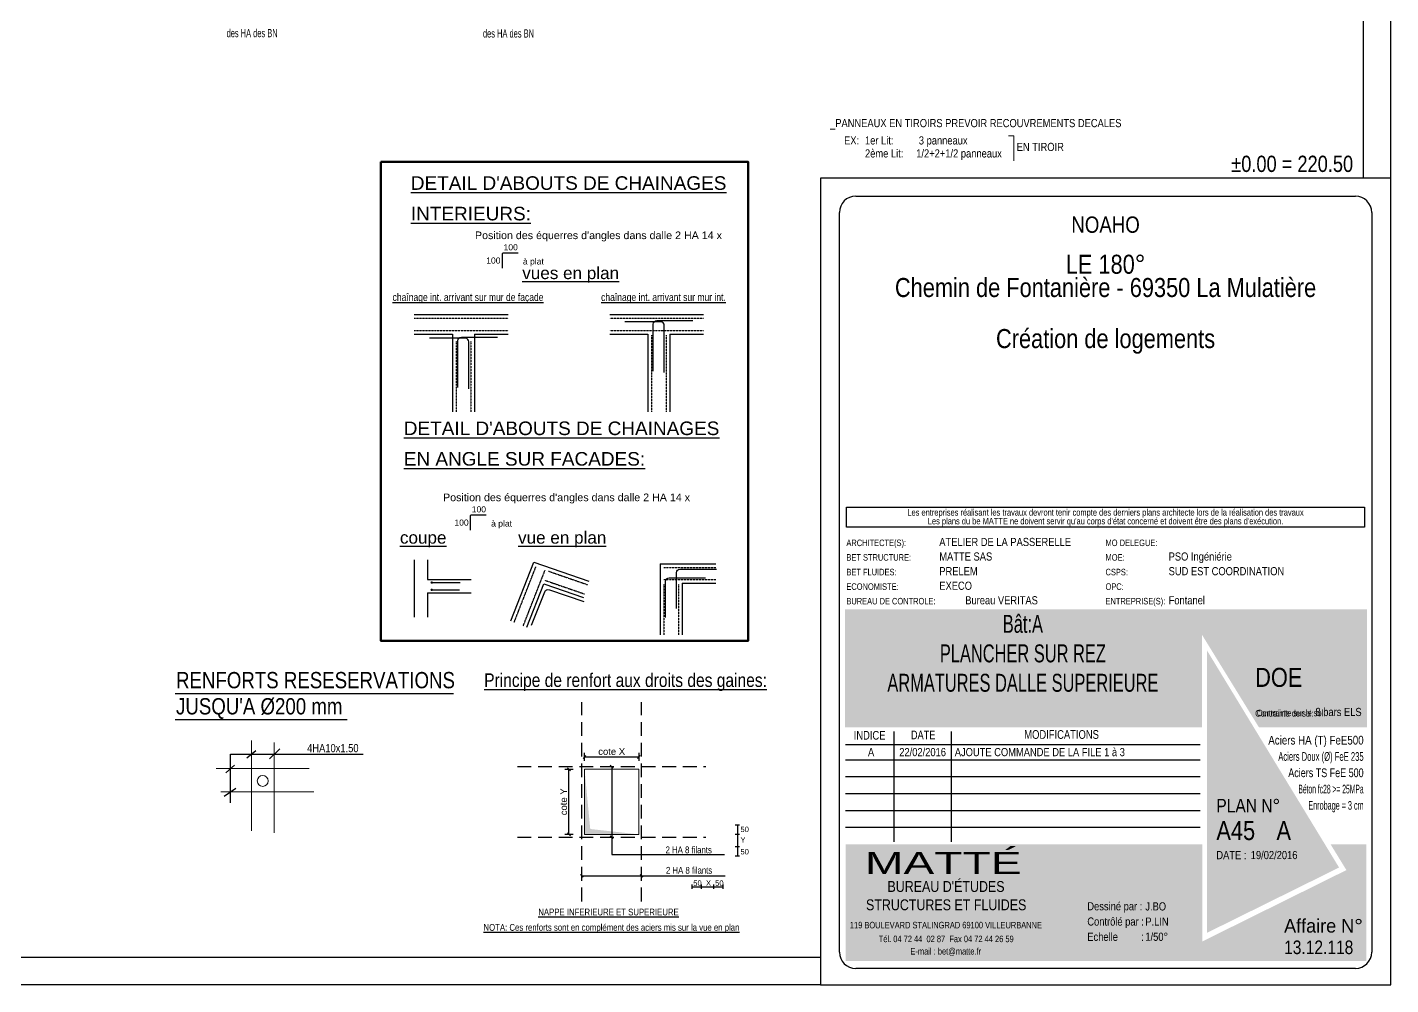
# Model space of a CAD drawing. Header units: millimetres. Extents: x 24633 to 31092, y -49771 to -45571.
# Drawn here: x 28582 to 31092, y -49771 to -48008 of the extents above; entities that cross this region are included whole.
import ezdxf
from ezdxf.enums import TextEntityAlignment as Align

# ---------------------------------------------------------------- set-up
doc = ezdxf.new("R2010")
doc.units = ezdxf.units.MM
doc.linetypes.add('CACHE', pattern=[9.525, 6.35, -3.175])
for name, color, linetype in [('01-cartouche', 7, 'Continuous'), ('01-cartouche-cage A', 7, 'Continuous'), ('01_arm', 50, 'Continuous'), ('01_ARM_INF', 2, 'Continuous'), ('01_ARMA_INF', 50, 'Continuous'), ('01_cote_gen', 4, 'Continuous'), ('01_texte', 230, 'Continuous'), ('_CAD_2_', 2, 'Continuous')]:
    doc.layers.add(name, color=color, linetype=linetype)
for name, color, linetype, lineweight in [('01_coupés', 2, 'Continuous', 50), ('01_hachures', 10, 'Continuous', 5), ('01_poutres', 2, 'Continuous', 18), ('01_résv', 32, 'Continuous', 9)]:
    doc.layers.add(name, color=color, linetype=linetype, lineweight=lineweight)
doc.styles.add('cartouche', font='ARIALN.TTF', dxfattribs={"width": 0.01})
doc.styles.add('MATTE_TXT', font='arial.ttf')
doc.styles.add('michel-cote', font='ARIALN.TTF')
doc.styles.add('NARROW', font='ARIALN.TTF')
doc.styles.add('PATIO', font='ARIALN.TTF')
doc.styles.add('stylemattecart', font='ARIALN.TTF')
doc.dimstyles.new('cot50-oblique', dxfattribs={"dimtxt": 12.5, "dimasz": 1, "dimexe": 7.5, "dimexo": 5, "dimgap": 3.5, "dimtad": 1, "dimdec": 1, "dimrnd": 0.5, "dimtxsty": 'MATTE_TXT', "dimblk": 'cote-bar-oblique', "dimcen": 2.5, "dimse1": 1, "dimse2": 1, "dimclrd": 6, "dimclre": 9, "dimclrt": 256, "dimazin": 0, "dimtfac": 1, "dimtdec": 1, "dimtix": 1, "dimtmove": 2, "dimatfit": 3, "dimldrblk": 'NONE', "dimfxl": 1, "dimarcsym": 0})

# ---------------------------------------------------------------- blocks, each defined once
blk = doc.blocks.new('cartstruc')
at = {"layer": '01-cartouche-cage A', "linetype": 'Continuous'}
h = blk.add_hatch(color=9, dxfattribs=at)
h.dxf.hatch_style = 2
h.paths.add_polyline_path([(-43.6, 691.3), (-1004.8, 691.3), (-1004.8, 473.8), (-347.3, 473.8), (-347.3, 644.1), (-242.5, 473.8), (-43.6, 473.8)])
h.paths.add_polyline_path([(-951, 670.1), (-407.9, 670.1), (-407.9, 498.5), (-951, 498.5)], flags=24)
h.paths.add_polyline_path([(-223.9, 590.8), (-105, 590.8), (-105, 608.8), (-223.9, 608.8)], flags=24)
h.paths.add_polyline_path([(-224.7, 609.7), (-105.7, 609.7), (-105.7, 627.7), (-224.7, 627.7)], flags=24)
h.paths.add_polyline_path([(-226.3, 624.9), (-64.8, 624.9), (-64.8, 652.4), (-226.3, 652.4)], flags=24)
h.paths.add_polyline_path([(-226.3, 646.9), (-85, 646.9), (-85, 674.3), (-226.3, 674.3)], flags=24)
h = blk.add_hatch(color=1, dxfattribs=at)
h.dxf.hatch_style = 2
h.paths.add_polyline_path([(-338.4, 615.7), (-338.4, 95.5), (-95.1, 215.8)])
h.paths.add_polyline_path([(-318.9, 264.4), (-190.8, 265.4), (-191.1, 303.5), (-319.2, 302.5)], flags=24)
h.paths.add_polyline_path([(-326.5, 202.5), (-70.2, 203.9), (-70.5, 265.1), (-326.9, 263.8)], flags=9)
h = blk.add_hatch(color=8, dxfattribs=at)
h.dxf.hatch_style = 2
h.paths.add_polyline_path([(-45, 258.5), (-110.7, 258.5), (-81.6, 211.1), (-347.1, 79.6), (-347.1, 258.5), (-1003.4, 258.5), (-1003.4, 43.7), (-45, 43.7)])
h.paths.add_polyline_path([(-202.1, 89.1), (-60, 89.1), (-60, 127.9), (-202.1, 127.9)], flags=24)
h.paths.add_polyline_path([(-999.3, 201), (-637.8, 201), (-637.8, 47), (-999.3, 47)], flags=24)
h.paths.add_polyline_path([(-978.3, 193.3), (-435, 193.3), (-435, 254.8), (-978.3, 254.8)], flags=24)
h.paths.add_polyline_path([(-559.9, 135.5), (-504.8, 135.5), (-504.8, 166.4), (-559.9, 166.4)], flags=24)
h.paths.add_polyline_path([(-203.2, 50.3), (-56.6, 50.3), (-56.6, 88.6), (-203.2, 88.6)], flags=24)
h.paths.add_polyline_path([(-457.1, 55), (-402.4, 55), (-402.4, 85.9), (-457.1, 85.9)], flags=24)
h.paths.add_polyline_path([(-458.8, 92.7), (-404.1, 92.7), (-404.1, 123.6), (-458.8, 123.6)], flags=24)
h.paths.add_polyline_path([(-557.8, 55.3), (-498.9, 55.3), (-498.9, 86.2), (-557.8, 86.2)], flags=24)
h.paths.add_polyline_path([(-550.6, 93.7), (-498.3, 93.7), (-498.3, 124.6), (-550.6, 124.6)], flags=24)
h.paths.add_polyline_path([(-459.9, 172.5), (-408.3, 172.5), (-408.3, 203.4), (-459.9, 203.4)], flags=24)
h.paths.add_polyline_path([(-547.6, 175), (-500.7, 175), (-500.7, 205.9), (-547.6, 205.9)], flags=24)
h.paths.add_polyline_path([(-562.3, 213.8), (-499.3, 213.8), (-499.3, 244.7), (-562.3, 244.7)], flags=8)
h.paths.add_polyline_path([(-458.6, 213), (-411.3, 213), (-411.3, 243.9), (-458.6, 243.9)], flags=24)
h.paths.add_polyline_path([(-457.7, 133.4), (-405.4, 133.4), (-405.4, 164.4), (-457.7, 164.4)], flags=24)
for p, q in [((0, 1485), (-1050, 1485)), ((-1050, 1485), (-1050, 0)), ((0, 0), (0, 1485)), ((-1050, 0), (0, 0))]:
    blk.add_line(p, q, dxfattribs=at)
at = {"layer": '01-cartouche-cage A', "color": 7, "linetype": 'Continuous'}
for p, q in [((-985, 1452), (-65, 1452)), ((-1015, 60), (-1015, 1422)), ((-35, 1422), (-35, 292.1)), ((-35, 292.1), (-35, 60)), ((-65, 30), (-985, 30))]:
    blk.add_line(p, q, dxfattribs=at)
at = {"layer": '01-cartouche-cage A', "color": 7}
for p, q in [((-1002.2, 879.3), (-48.1, 879.3)), ((-1002.2, 842.3), (-1002.2, 879.3)), ((-48.1, 879.3), (-48.1, 842.3)), ((-48.1, 842.3), (-1002.2, 842.3))]:
    blk.add_line(p, q, dxfattribs=at)
at = {"layer": '01-cartouche-cage A', "color": 8}
for p, q in [((-914.7, 466.6), (-914.7, 263.2)), ((-809.1, 466.6), (-809.1, 263.2)), ((-1003.6, 442.3), (-351, 442.3)), ((-1003.6, 414.4), (-351, 414.4)), ((-1003.6, 383.3), (-351, 383.3)), ((-1003.6, 352.2), (-351, 352.2)), ((-1003.6, 321.1), (-351, 321.1)), ((-1003.6, 290), (-351, 290))]:
    blk.add_line(p, q, dxfattribs=at)
at = {"layer": '01-cartouche-cage A', "color": 7, "linetype": 'Continuous'}
for centre, start, end in [((-985, 1422), 90, 180), ((-65, 1422), 0, 90), ((-985, 60), 180, 270), ((-65, 60), 270, 0)]:
    blk.add_arc(centre, 30, start, end, dxfattribs=at)
at = {"layer": '01-cartouche-cage A', "color": 7, "style": 'stylemattecart'}
for s, p in [('Les entreprises réalisant les travaux devront tenir compte des derniers plans architecte lors de la réalisation des travaux', (-525.1, 869.8)), ("Les plans du be MATTE ne doivent servir qu'au corps d'état concerné et doivent être des plans d'exécution.", (-525.1, 853.7))]:
    blk.add_text(s, height=12, dxfattribs=at).set_placement(p, align=Align.MIDDLE_CENTER)
at = {"layer": '01-cartouche-cage A', "color": 8, "style": 'cartouche'}
for s, p in [('ARCHITECTE(S):', (-1002.2, 807.7)), ('MO DELEGUE:', (-525.1, 807.7)), ('BET STRUCTURE:', (-1002.2, 780.9)), ('MOE:', (-525.1, 780.9)), ('BET FLUIDES:', (-1002.2, 753.9)), ('CSPS:', (-525.1, 753.9)), ('ECONOMISTE:', (-1002.2, 727.1)), ('OPC:', (-525.1, 727.1)), ('BUREAU DE CONTROLE:', (-1002.2, 700.3)), ('ENTREPRISE(S):', (-525.1, 700.3))]:
    blk.add_text(s, height=12, dxfattribs=at).set_placement(p)
at = {"layer": '01-cartouche-cage A', "color": 7, "style": 'stylemattecart'}
for s, height, p in [('Contrainte de sol:', 12, (-249.5, 493.8)), ('Contrainte sur le sol:', 12, (-246.5, 494.4)), ('Dessiné par :', 15, (-558.6, 137)), ('119 BOULEVARD STALINGRAD 69100 VILLEURBANNE', 12, (-995.8, 103.8)), ('Contrôlé par :', 15, (-558.6, 108.9)), ('Tél. 04 72 44  02 87  Fax 04 72 44 26 59', 12, (-942.6, 78.4)), ('Echelle         :', 15, (-558.6, 80.8)), ('E-mail : bet@matte.fr', 12, (-884.2, 55.6))]:
    blk.add_text(s, height=height, dxfattribs=at).set_placement(p)
for s, height, width, p, p2 in [('INDICE', 16, 0.941138, (-988.7, 451.3), (-930.3, 451.3)), ('DATE', 16, 0.922192, (-883.4, 452), (-838.3, 452)), ('MODIFICATIONS', 16, 0.943218, (-674.7, 452.8), (-537.3, 452.8)), ('Aciers HA (T) FeE500', 16, 0.978863, (-225.4, 442.3), (-49.9, 442.3)), ('Aciers Doux (Ø) FeE 235', 16, 0.76709, (-207, 412.3), (-49.9, 412.3)), ('Aciers TS FeE 500', 16, 0.901377, (-188.6, 382.3), (-49.9, 382.3)), ('Béton fc28 >= 25MPa', 16, 0.678142, (-170.1, 352.3), (-49.9, 352.3)), ('Enrobage = 3 cm', 16, 0.726904, (-151.7, 322.3), (-49.9, 322.3)), ('Affaire N°', 25, 1.15762, (-196.3, 96), (-51.1, 96))]:
    blk.add_text(s, height=height, dxfattribs=dict(at, width=width)).set_placement(p, p2, align=Align.FIT)
at = {"layer": '01-cartouche-cage A', "color": 255, "style": 'stylemattecart'}
for s, height, p in [('PLAN N°', 25, (-321, 317.2)), ('DATE :', 15, (-321, 231.2)), ("BUREAU D'ÉTUDES", 20, (-926.6, 170.9)), ('STRUCTURES ET FLUIDES', 20, (-966.1, 137.2))]:
    blk.add_text(s, height=height, dxfattribs=at).set_placement(p)
at = {"layer": '01-cartouche-cage A', "color": 255, "style": 'stylemattecart', "width": 1.812358}
blk.add_text('MATTÉ', height=41, dxfattribs=at).set_placement((-968, 203.6), (-679.6, 203.6), align=Align.FIT)
at = {"layer": '01-cartouche-cage A', "color": 7, "style": 'stylemattecart'}
for tag, height, p in [('NOMCLIENT', 30, (-525, 1399.6)), ('ADRESSE1CLIENT', 25, (-525, 1326.7)), ('ADRESSE2CLIENT', 25, (-525, 1283.9)), ('NOMAFFAIRE1', 45, (-525.1, 1189.8)), ('NOMAFFAIRE2', 45, (-525.1, 1110.4)), ('NOMAFFAIRE3', 45, (-525.1, 1031.7)), ('ADRESSE1AFFAIRE', 20, (-525.1, 943.3)), ('ADRESSE2AFFAIRE', 20, (-525.1, 909.2)), ('INDICE-A', 15, (-959.1, 428.4)), ('DATE-A', 15, (-861.9, 428.4)), ('INDICE-B', 15, (-959.1, 400.5)), ('DATE-B', 15, (-861.9, 400.5)), ('INDICE-C', 15, (-959.1, 369.4)), ('DATE-C', 15, (-861.9, 369.4)), ('INDICE-D', 15, (-959.1, 338.3)), ('DATE-D', 15, (-861.9, 338.3)), ('INDICE-E', 15, (-959.1, 307.2)), ('DATE-E', 15, (-861.9, 307.2)), ('INDICE-F', 15, (-959.1, 276.1)), ('DATE-F', 15, (-861.9, 276.1))]:
    blk.add_attdef(tag, text='', height=height, dxfattribs=at).set_placement(p, align=Align.MIDDLE_CENTER)
for tag, height, p in [('NOMARCHI', 15, (-831.1, 803.3)), ('MODEL', 15, (-408.9, 803.3)), ('BETSTRUCTURE', 15, (-831.1, 776.5)), ('MOE', 15, (-408.9, 776.5)), ('BETFLUIDES', 15, (-831.1, 749.5)), ('CSPS', 15, (-408.9, 749.5)), ('ECONOMISTE', 15, (-831.1, 722.7)), ('OPC', 15, (-408.9, 722.7)), ('BDC', 15, (-831.1, 695.9)), ('NOMENTREPRISE', 15, (-408.9, 695.9)), ('NUMBAT', 27, (-249.5, 614.7)), ('PHASE', 35, (-249.5, 537.9)), ('CONT-SOL', 12, (-138.6, 490.2)), ('NOMDESS', 15, (-451.8, 132.3)), ('NOMING', 15, (-451.8, 104.3)), ('ECH', 15, (-451.8, 76.3)), ('NUMAFF', 25, (-196.3, 48.9))]:
    blk.add_attdef(tag, text='', height=height, dxfattribs=at).set_placement(p, align=Align.BOTTOM_LEFT)
at = {"layer": '01-cartouche-cage A', "color": 7, "style": 'stylemattecart', "width": 0.8}
for tag, p in [('TITRTEPLAN1', (-677.3, 664.6)), ('TITRTEPLAN2', (-677.3, 610.2)), ('TITRTEPLAN3', (-677.3, 556)), ('TITRTEPLAN4', (-677.3, 501.4))]:
    blk.add_attdef(tag, text='', height=33, dxfattribs=at).set_placement(p, align=Align.MIDDLE_CENTER)
at = {"layer": '01-cartouche-cage A', "color": 7, "style": 'stylemattecart'}
for tag, p in [('MODIF-A', (-802.6, 428.4)), ('MODIF-B', (-802.6, 400.5)), ('MODIF-C', (-802.6, 369.4)), ('MODIF-D', (-802.6, 338.3)), ('MODIF-E', (-802.6, 307.2)), ('MODIF-F', (-802.6, 276.1))]:
    blk.add_attdef(tag, text='', height=15, dxfattribs=at).set_placement(p, align=Align.MIDDLE_LEFT)
at = {"layer": '01-cartouche-cage A', "color": 255, "style": 'stylemattecart'}
for tag, height, p in [('N°P', 35, (-321, 256)), ('IP', 35, (-210.3, 256)), ('DATEPLAN', 15, (-257.7, 226.8))]:
    blk.add_attdef(tag, text='', height=height, dxfattribs=at).set_placement(p, align=Align.BOTTOM_LEFT)
blk = doc.blocks.new('cote-bar-oblique')
at = {"color": 40, "linetype": 'Continuous'}
blk.add_line((-2.7, -2.7), (2.7, 2.7), dxfattribs=at)
at = {"linetype": 'Continuous'}
blk.add_line((0, 7.5), (0, -7.5), dxfattribs=at)
blk = doc.blocks.new('*D4446')
at = {"layer": '01_ARM_INF', "color": 6, "lineweight": -2, "transparency": 16777216}
blk.add_line((29579.5, -49493.1), (29579.5, -49375.1), dxfattribs=at)
at = {"layer": 'Defpoints', "color": 0, "transparency": 16777216}
for p in [(29579.5, -49374.1), (29608.1, -49374.1), (29608.1, -49494.1)]:
    blk.add_point(p, dxfattribs=at)
at = {"layer": '01_ARM_INF', "color": 6, "lineweight": -2, "transparency": 16777216}
for p, rotation in [((29579.5, -49374.1), 90), ((29579.5, -49494.1), 270)]:
    blk.add_blockref('cote-bar-oblique', p, dxfattribs=dict(at, rotation=rotation))
at = {"layer": '01_ARM_INF', "transparency": 16777216, "insert": (29569.7, -49434.1), "char_height": 12.5, "attachment_point": 5, "rotation": 90, "style": 'MATTE_TXT'}
blk.add_mtext('cote Y', dxfattribs=at)
blk = doc.blocks.new('_None')
blk = doc.blocks.new('*D4447')
at = {"layer": '01_ARM_INF', "color": 6, "lineweight": -2, "transparency": 16777216}
blk.add_line((29609.1, -49351.4), (29707.1, -49351.4), dxfattribs=at)
at = {"layer": 'Defpoints', "color": 0, "transparency": 16777216}
for p in [(29708.1, -49351.4), (29608.1, -49374.1), (29708.1, -49374.1)]:
    blk.add_point(p, dxfattribs=at)
at = {"layer": '01_ARM_INF', "color": 6, "lineweight": -2, "transparency": 16777216, "rotation": 180}
blk.add_blockref('cote-bar-oblique', (29608.1, -49351.4), dxfattribs=at)
at = {"layer": '01_ARM_INF', "color": 6, "lineweight": -2, "transparency": 16777216}
blk.add_blockref('cote-bar-oblique', (29708.1, -49351.4), dxfattribs=at)
at = {"layer": '01_ARM_INF', "transparency": 16777216, "insert": (29658.1, -49341.6), "char_height": 12.5, "attachment_point": 5, "style": 'MATTE_TXT'}
blk.add_mtext('cote X', dxfattribs=at)

msp = doc.modelspace()

# ---------------------------------------------------------------- hatches: boundary and pattern name
at = {"layer": '01_résv'}
h = msp.add_hatch(dxfattribs=at)
h.set_pattern_fill('ANSI31', color=256)
h.set_pattern_definition([(45, (22372.7475, -51232.9677), (-2.245064, 2.245064), [])])
h.paths.add_polyline_path([(28613.02, -47196.73), (28613.02, -47226.77), (28623.02, -47226.77), (28623.02, -47196.8)], flags=17)
h.paths.add_polyline_path([(26984.75, -46665.65), (26984.75, -46735.65), (26994.75, -46735.65), (26994.75, -46665.65)])
h.paths.add_polyline_path([(27215.94, -47126.1), (27216.34, -47186.1), (27226.34, -47186.1), (27225.94, -47126.1)], flags=17)
h.paths.add_polyline_path([(26985.48, -47121.01), (26915.48, -47121.01), (26915.48, -47131.01), (26985.48, -47131.01)], flags=17)
h.paths.add_polyline_path([(27005.48, -47121.01), (27065.48, -47121.01), (27065.48, -47131.01), (27005.48, -47131.01)], flags=17)
h.paths.add_polyline_path([(26204.56, -47916.58), (26204.56, -47856.58), (26214.56, -47856.58), (26214.56, -47916.58)], flags=17)
h.paths.add_polyline_path([(26935.81, -46586.64), (26875.81, -46586.64), (26875.81, -46576.64), (26935.81, -46576.64)])
edge = h.paths.add_edge_path()
edge.add_line((29218.69, -47274.71), (29258.69, -47274.71))
edge.add_line((29258.69, -47274.71), (29287.3, -47303))
edge.add_line((29287.3, -47303), (29290.45, -47299.85))
edge.add_line((29290.45, -47299.85), (29293.82, -47296.48))
edge.add_line((29293.82, -47296.48), (29294.37, -47295.93))
edge.add_line((29294.37, -47295.93), (29259.71, -47261.27))
edge.add_line((29219.04, -47274.71), (29219.04, -47264.71))
edge.add_line((29219.04, -47264.71), (29263.16, -47264.71))
edge.add_line((28610.74, -46841.58), (28610.64, -46841.58))
edge.add_line((28610.64, -46841.58), (28610.65, -46818.53))
edge.add_line((28610.65, -46818.53), (28620.65, -46818.53))
edge.add_line((28620.65, -46818.53), (28620.75, -46848.57))
edge.add_line((28620.75, -46848.57), (28610.64, -46848.51))
edge.add_line((27587.89, -46841.58), (27587.79, -46841.58))
edge.add_line((27587.79, -46841.58), (27587.79, -46811.58))
edge.add_line((27587.79, -46811.58), (27597.79, -46811.58))
edge.add_line((27597.79, -46811.58), (27597.79, -46841.58))
edge.add_line((27597.79, -46841.58), (27587.79, -46841.58))
edge.add_line((25896.58, -48618.71), (25979.98, -48618.73))
edge.add_line((25979.98, -48618.73), (25980.38, -48628.69))
edge.add_line((25980.38, -48628.69), (25900.38, -48628.67))
edge.add_line((25900.38, -48628.67), (25899.97, -48622.07))
h.paths.add_polyline_path([(29294.55, -46743.81), (29287.48, -46736.74), (29258.8, -46765.03), (29218.8, -46765.03), (29218.8, -46775.03), (29262.94, -46775.03)])

# ---------------------------------------------------------------- linework, layer by layer
at = {"layer": '01_arm', "linetype": 'CACHE', "ltscale": 4}
for p, q in [((29603.11, -49617.45, -0.05), (29603.11, -49250.8, -0.05)), ((29713.11, -49617.45, -0.05), (29713.11, -49250.8, -0.05)), ((29484.52, -49369.12, -0.05), (29831.69, -49369.12, -0.05)), ((29484.52, -49499.12, -0.05), (29831.69, -49499.12, -0.05))]:
    msp.add_line(p, q, dxfattribs=at)
at = {"layer": '01_arm', "elevation": -0.05}
for points in [[(29734.66, -48640.97), (29734.66, -48554.78, -0.4026423), (29741.14, -48548.04), (29807.41, -48548.04)], [(29755, -48643.3), (29755, -48557.11, 0.4026423), (29748.51, -48550.37), (29682.24, -48550.37)], [(29395.17, -48673.59), (29395.17, -48587.4, 0.4026423), (29388.69, -48580.66), (29322.41, -48580.66)], [(29374.83, -48671.26), (29374.83, -48585.08, -0.4026423), (29381.32, -48578.33), (29447.59, -48578.33)], [(29757.09, -49094.5), (29757.09, -49028.27, -0.4026423), (29763.84, -49021.78), (29830.86, -49021.78)], [(29777.15, -49078.46), (29777.15, -49012.23, -0.4026423), (29783.89, -49005.75), (29850.92, -49005.75)], [(29510.67, -49109.12), (29534.85, -49047.4, -0.4026423), (29543.34, -49043.49), (29606.67, -49065.44)]]:
    msp.add_lwpolyline(points, format="xyb", dxfattribs=at)
at = {"layer": '01_ARMA_INF', "linetype": 'Continuous', "lineweight": 0}
for p, q in [((30388.83, -48207.82), (30398.53, -48207.82)), ((30398.53, -48207.82), (30398.53, -48253.96))]:
    msp.add_line(p, q, dxfattribs=at)
at = {"layer": '01_cote_gen'}
for p, q in [((31092.42, -48285.95), (31092.42, -45570.95)), ((30042.42, -49770.95), (24633.43, -49770.95))]:
    msp.add_line(p, q, dxfattribs=at)
at = {"layer": '01_coupés', "elevation": -0.05}
msp.add_lwpolyline([(29232.97, -48255.95), (29909.59, -48255.95), (29909.59, -49137.6), (29232.97, -49137.6)], close=True, dxfattribs=at)
at = {"layer": '01_hachures'}
msp.add_solid([(29708.11, -49494.12, -0.05), (29608.11, -49494.12, -0.05), (29618.63, -49484.21, -0.05), (29608.11, -49374.12, -0.05)], dxfattribs=at)
at = {"layer": '01_poutres'}
for p, q in [((28995.22, -49321.17, -0.05), (28995.22, -49487.54, -0.05)), ((29036.83, -49324.95, -0.05), (29036.83, -49491.32, -0.05)), ((28929.65, -49372.84, -0.05), (29101.14, -49372.84, -0.05)), ((28938.47, -49415.7, -0.05), (29109.96, -49415.7, -0.05))]:
    msp.add_line(p, q, dxfattribs=at)
msp.add_circle((29015.56, -49395.68, -0.05), 10, dxfattribs=at)
at = {"layer": '01_résv'}
for p, q in [((30042.42, -48285.95), (31092.42, -48285.95)), ((30042.42, -49770.95), (30042.42, -48285.95)), ((31092.42, -48285.95), (31092.42, -49770.95)), ((31092.42, -49770.95), (30042.42, -49770.95))]:
    msp.add_line(p, q, dxfattribs=at)
at = {"layer": '01_résv', "elevation": -0.05, "flags": 128}
msp.add_lwpolyline([(29608.11, -49374.12), (29708.11, -49374.12), (29708.11, -49494.12), (29608.11, -49494.12)], close=True, dxfattribs=at)
at = {"layer": '01_texte'}
for p, q in [((31042.42, -48285.95), (31042.42, -45621.83)), ((29294.68, -48536.9, -0.05), (29467.29, -48536.9, -0.05)), ((29654.51, -48536.9, -0.05), (29827.11, -48536.9, -0.05)), ((29294.68, -48572.9, -0.05), (29364.75, -48572.9, -0.05)), ((29364.75, -48572.9, -0.05), (29364.75, -48716.31, -0.05)), ((29405.25, -48572.9, -0.05), (29467.29, -48572.9, -0.05)), ((29405.25, -48572.9, -0.05), (29405.25, -48716.31, -0.05)), ((29654.51, -48572.9, -0.05), (29724.58, -48572.9, -0.05)), ((29724.58, -48572.9, -0.05), (29724.58, -48716.31, -0.05)), ((29765.08, -48572.9, -0.05), (29827.11, -48572.9, -0.05)), ((29765.08, -48572.9, -0.05), (29765.08, -48716.31, -0.05)), ((29294.55, -48988.53, -0.05), (29294.55, -49094.32, -0.05)), ((29318.8, -48988.53, -0.05), (29318.8, -49024.9, -0.05)), ((29472.35, -49100.89, -0.05), (29514.66, -48992.88, -0.05)), ((29514.66, -48992.88, -0.05), (29616.2, -49028.02, -0.05)), ((29747.32, -48995.65, -0.05), (29849.86, -48995.65, -0.05)), ((29747.32, -48995.65, -0.05), (29747.32, -49126.39, -0.05)), ((29318.8, -49024.9, -0.05), (29399.64, -49024.9, -0.05)), ((29318.8, -49049.51, -0.05), (29399.64, -49049.51, -0.05)), ((29318.8, -49049.51, -0.05), (29318.8, -49094.32, -0.05)), ((29326.73, -49030.5, -0.05), (29378.91, -49030.5, -0.05)), ((29326.73, -49043.9, -0.05), (29378.01, -49043.9, -0.05)), ((29501.68, -49112.38, -0.05), (29532.95, -49032.54, -0.05)), ((29532.95, -49032.54, -0.05), (29605.9, -49057.78, -0.05)), ((29787.82, -49031.65, -0.05), (29849.86, -49031.65, -0.05)), ((29787.82, -49031.65, -0.05), (29787.82, -49126.39, -0.05)), ((29660.73, -49371.75, -0.05), (29655.48, -49366.5, -0.05)), ((29658.11, -49369.12, -0.05), (29658.11, -49531.26, -0.05)), ((29660.73, -49501.75, -0.05), (29655.48, -49496.5, -0.05)), ((29658.11, -49531.26, -0.05), (29865.55, -49531.26, -0.05)), ((29605.73, -49572.95, -0.05), (29600.48, -49567.7, -0.05)), ((29603.11, -49570.32, -0.05), (29866.79, -49570.32, -0.05)), ((29715.73, -49572.95, -0.05), (29710.48, -49567.7, -0.05)), ((30042.42, -49720.95), (24683.43, -49720.95))]:
    msp.add_line(p, q, dxfattribs=at)
at = {"layer": '01_texte', "linetype": 'CACHE', "ltscale": 0.03}
for p, q in [((29294.68, -48543.65, -0.05), (29467.29, -48543.65, -0.05)), ((29654.51, -48543.65, -0.05), (29827.11, -48543.65, -0.05)), ((29294.68, -48566.15, -0.05), (29467.29, -48566.15, -0.05)), ((29654.51, -48566.15, -0.05), (29827.11, -48566.15, -0.05)), ((29371.5, -48585.73, -0.05), (29371.5, -48716.31, -0.05)), ((29398.5, -48585.73, -0.05), (29398.5, -48716.31, -0.05)), ((29731.33, -48574.74, -0.05), (29731.33, -48716.31, -0.05)), ((29758.33, -48574.74, -0.05), (29758.33, -48716.31, -0.05)), ((29478.64, -49103.35, -0.05), (29518.58, -49001.38, -0.05)), ((29495.4, -49109.92, -0.05), (29535.6, -49007.27, -0.05)), ((29535.42, -49026.25, -0.05), (29608.11, -49051.41, -0.05)), ((29541.99, -49009.48, -0.05), (29613.99, -49034.4, -0.05)), ((29754.07, -49002.4, -0.05), (29849.86, -49002.4, -0.05)), ((29754.07, -49024.9, -0.05), (29849.86, -49024.9, -0.05)), ((29754.07, -49033.49, -0.05), (29754.07, -49126.39, -0.05)), ((29781.07, -49033.49, -0.05), (29781.07, -49126.39, -0.05))]:
    msp.add_line(p, q, dxfattribs=at)
at = {"layer": '01_texte', "ltscale": 30}
for p, q in [((28854.31, -49234.66, -0.05), (29366.58, -49234.66, -0.05)), ((28854.31, -49282.82, -0.05), (29171.33, -49282.82, -0.05)), ((28956.25, -49435.92, -0.05), (28956.25, -49346.43, -0.05)), ((28956.25, -49346.43, -0.05), (29200.66, -49346.43, -0.05)), ((29002.9, -49340.13, -0.05), (28986.51, -49353.99, -0.05)), ((29046.92, -49336.35, -0.05), (29028, -49355.25, -0.05)), ((28963.82, -49366.6, -0.05), (28947.42, -49380.46, -0.05)), ((28966.34, -49409.45, -0.05), (28944.9, -49424.57, -0.05))]:
    msp.add_line(p, q, dxfattribs=at)
at = {"layer": '01_texte', "color": 6}
for p, q in [((29885.63, -49476.76, -0.05), (29893.53, -49476.76, -0.05)), ((29889.58, -49476.76, -0.05), (29889.58, -49533.65, -0.05)), ((29885.63, -49493.93, -0.05), (29893.53, -49493.93, -0.05)), ((29885.63, -49516.48, -0.05), (29893.53, -49516.48, -0.05)), ((29885.63, -49533.65, -0.05), (29893.53, -49533.65, -0.05)), ((29806.58, -49594.56, -0.05), (29806.58, -49586.66, -0.05)), ((29806.58, -49590.61, -0.05), (29863.47, -49590.61, -0.05)), ((29823.75, -49594.56, -0.05), (29823.75, -49586.66, -0.05)), ((29846.3, -49594.56, -0.05), (29846.3, -49586.66, -0.05)), ((29863.47, -49594.56, -0.05), (29863.47, -49586.66, -0.05))]:
    msp.add_line(p, q, dxfattribs=at)
at = {"layer": '01_texte', "elevation": -0.05}
for points in [[(29485.9, -48423.82), (29458.5, -48423.82, 0.4142136), (29456.25, -48426.07), (29456.25, -48451.62)], [(29427.29, -48906.4), (29399.89, -48906.4, 0.4142136), (29397.64, -48908.65), (29397.64, -48934.19)]]:
    msp.add_lwpolyline(points, format="xyb", dxfattribs=at)
at = {"layer": '01_texte', "const_width": 2.25, "elevation": -0.05}
for points in [[(29325.61, -49030.5, 1), (29327.86, -49030.5, 1)], [(29325.61, -49043.9, -1), (29327.86, -49043.9, -1)]]:
    msp.add_lwpolyline(points, format="xyb", close=True, dxfattribs=at)

# ---------------------------------------------------------------- block references
at = {"layer": '01-cartouche'}
ref = msp.add_blockref('cartstruc', (31092.42, -49770.95), dxfattribs=at)
ref.add_attrib('NOMCLIENT', 'NOAHO', dxfattribs={"color": 7, "height": 30, "style": 'stylemattecart'}).set_placement((30567.41, -48371.34), align=Align.MIDDLE_CENTER)
ref.add_attrib('ADRESSE1CLIENT', 'LE 180°', dxfattribs={"layer": '01-cartouche-cage A', "color": 7, "height": 35, "style": 'stylemattecart'}).set_placement((30567.4, -48444.25), align=Align.MIDDLE_CENTER)
ref.add_attrib('ADRESSE2CLIENT', 'Chemin de Fontanière - 69350 La Mulatière', dxfattribs={"layer": '01-cartouche-cage A', "color": 7, "height": 35, "style": 'stylemattecart'}).set_placement((30567.39, -48487.09), align=Align.MIDDLE_CENTER)
ref.add_attrib('NOMAFFAIRE1', 'Création de logements', dxfattribs={"layer": '01-cartouche-cage A', "color": 7, "height": 35, "style": 'stylemattecart'}).set_placement((30567.37, -48581.11), align=Align.MIDDLE_CENTER)
ref.add_attrib('NOMARCHI', 'ATELIER DE LA PASSERELLE', dxfattribs={"layer": '01-cartouche-cage A', "color": 7, "height": 15, "style": 'stylemattecart'}).set_placement((30261.29, -48967.65), align=Align.BOTTOM_LEFT)
ref.add_attrib('BETSTRUCTURE', 'MATTE SAS', dxfattribs={"layer": '01-cartouche-cage A', "color": 7, "height": 15, "style": 'stylemattecart'}).set_placement((30261.29, -48994.42), align=Align.BOTTOM_LEFT)
ref.add_attrib('BETFLUIDES', 'PRELEM', dxfattribs={"layer": '01-cartouche-cage A', "color": 7, "height": 15, "style": 'stylemattecart'}).set_placement((30261.29, -49021.48), align=Align.BOTTOM_LEFT)
ref.add_attrib('ECONOMISTE', 'EXECO', dxfattribs={"layer": '01-cartouche-cage A', "color": 7, "height": 15, "style": 'stylemattecart'}).set_placement((30261.29, -49048.25), align=Align.BOTTOM_LEFT)
ref.add_attrib('BDC', '          Bureau VERITAS', dxfattribs={"layer": '01-cartouche-cage A', "color": 7, "height": 15, "style": 'stylemattecart'}).set_placement((30261.29, -49075.02), align=Align.BOTTOM_LEFT)
ref.add_attrib('MOE', 'PSO Ingéniérie', dxfattribs={"layer": '01-cartouche-cage A', "color": 7, "height": 15, "style": 'stylemattecart'}).set_placement((30683.49, -48994.42), align=Align.BOTTOM_LEFT)
ref.add_attrib('CSPS', 'SUD EST COORDINATION', dxfattribs={"layer": '01-cartouche-cage A', "color": 7, "height": 15, "style": 'stylemattecart'}).set_placement((30683.49, -49021.48), align=Align.BOTTOM_LEFT)
ref.add_attrib('NOMENTREPRISE', 'Fontanel ', dxfattribs={"layer": '01-cartouche-cage A', "color": 7, "height": 15, "style": 'stylemattecart'}).set_placement((30683.49, -49075.02), align=Align.BOTTOM_LEFT)
ref.add_attrib('TITRTEPLAN1', 'Bât:A', dxfattribs={"layer": '01-cartouche-cage A', "color": 7, "height": 33, "style": 'stylemattecart', "width": 0.8}).set_placement((30415.14, -49106.4), align=Align.MIDDLE_CENTER)
ref.add_attrib('TITRTEPLAN2', 'PLANCHER SUR REZ', dxfattribs={"layer": '01-cartouche-cage A', "color": 7, "height": 33, "style": 'stylemattecart', "width": 0.8}).set_placement((30415.14, -49160.79), align=Align.MIDDLE_CENTER)
ref.add_attrib('TITRTEPLAN3', 'ARMATURES DALLE SUPERIEURE', dxfattribs={"layer": '01-cartouche-cage A', "color": 7, "height": 33, "style": 'stylemattecart', "width": 0.8}).set_placement((30415.14, -49214.95), align=Align.MIDDLE_CENTER)
ref.add_attrib('PHASE', 'DOE', dxfattribs={"layer": '01-cartouche-cage A', "color": 7, "height": 35, "style": 'stylemattecart'}).set_placement((30842.89, -49233.02), align=Align.BOTTOM_LEFT)
ref.add_attrib('CONT-SOL', '8 bars ELS', dxfattribs={"layer": '01-cartouche-cage A', "color": 7, "height": 15, "style": 'stylemattecart'}).set_placement((30953.81, -49280.72), align=Align.BOTTOM_LEFT)
ref.add_attrib('INDICE-A', ' A', dxfattribs={"layer": '01-cartouche-cage A', "color": 7, "height": 15, "style": 'stylemattecart'}).set_placement((30133.3, -49342.59), align=Align.MIDDLE_CENTER)
ref.add_attrib('DATE-A', '22/02/2016', dxfattribs={"layer": '01-cartouche-cage A', "color": 7, "height": 15, "style": 'stylemattecart'}).set_placement((30230.55, -49342.59), align=Align.MIDDLE_CENTER)
ref.add_attrib('MODIF-A', 'AJOUTE COMMANDE DE LA FILE 1 à 3', dxfattribs={"layer": '01-cartouche-cage A', "color": 7, "height": 15, "style": 'stylemattecart'}).set_placement((30289.8, -49342.59), align=Align.MIDDLE_LEFT)
ref.add_attrib('N°P', 'A45', dxfattribs={"layer": '01-cartouche-cage A', "color": 255, "height": 35, "style": 'stylemattecart'}).set_placement((30771.46, -49515), align=Align.BOTTOM_LEFT)
ref.add_attrib('IP', 'A', dxfattribs={"layer": '01-cartouche-cage A', "color": 255, "height": 35, "style": 'stylemattecart'}).set_placement((30882.09, -49515), align=Align.BOTTOM_LEFT)
ref.add_attrib('DATEPLAN', '19/02/2016', dxfattribs={"layer": '01-cartouche-cage A', "color": 255, "height": 15, "style": 'stylemattecart'}).set_placement((30834.7, -49544.12), align=Align.BOTTOM_LEFT)
ref.add_attrib('NOMDESS', 'J.BO', dxfattribs={"layer": '01-cartouche-cage A', "color": 7, "height": 15, "style": 'stylemattecart'}).set_placement((30640.63, -49638.65), align=Align.BOTTOM_LEFT)
ref.add_attrib('NOMING', 'P.LIN', dxfattribs={"layer": '01-cartouche-cage A', "color": 7, "height": 15, "style": 'stylemattecart'}).set_placement((30640.63, -49666.69), align=Align.BOTTOM_LEFT)
ref.add_attrib('ECH', '1/50° ', dxfattribs={"layer": '01-cartouche-cage A', "color": 7, "height": 15, "style": 'stylemattecart'}).set_placement((30640.63, -49694.61), align=Align.BOTTOM_LEFT)
ref.add_attrib('NUMAFF', '13.12.118', dxfattribs={"layer": '01-cartouche-cage A', "color": 7, "height": 25, "style": 'stylemattecart'}).set_placement((30896.1, -49722.04), align=Align.BOTTOM_LEFT)

# ---------------------------------------------------------------- texts
at = {"layer": '01_texte', "ltscale": 5, "style": 'PATIO', "width": 0.8}
for p in [(28949.09, -48026.18), (29421.09, -48026.78)]:
    msp.add_text('des HA des BN', height=15, dxfattribs=at).set_placement(p)
at = {"layer": '01_texte', "style": 'MATTE_TXT', "width": 0.8}
msp.add_text('%%P0.00 = 220.50', height=30, dxfattribs=at).set_placement((30910.99, -48283.36), align=Align.BOTTOM_CENTER)
at = {"layer": '01_texte'}
for s, height, style, p in [("%%UDETAIL D'ABOUTS DE CHAINAGES", 25, 'MATTE_TXT', (29288.29, -48307.26, -0.05)), ('%%UINTERIEURS:', 25, 'MATTE_TXT', (29288.29, -48363.51, -0.05)), ('%%Uvues en plan', 22.5, 'MATTE_TXT', (29493.49, -48471.62, -0.05)), ('à plat', 11.25, 'MATTE_TXT', (29494.74, -48444.67, -0.05)), ("%%UDETAIL D'ABOUTS DE CHAINAGES", 25, 'MATTE_TXT', (29275.3, -48758.84, -0.05)), ('%%UEN ANGLE SUR FACADES:', 25, 'MATTE_TXT', (29275.3, -48815.09, -0.05)), ('à plat', 11.25, 'MATTE_TXT', (29436.13, -48927.25, -0.05)), ('%%ucoupe', 22.5, 'MATTE_TXT', (29268.26, -48958.76, -0.05)), ('%%uvue en plan', 22.5, 'MATTE_TXT', (29485.73, -48958.76, -0.05)), ('2 HA 8 filants ', 12.5, 'stylemattecart', (29757.31, -49528.85, -0.05)), ('2 HA 8 filants', 12.5, 'stylemattecart', (29758.06, -49566.53, -0.05)), ('%%UNAPPE INFERIEURE ET SUPERIEURE', 12.5, 'stylemattecart', (29522.96, -49643.32, -0.05)), ('%%UNOTA: Ces renforts sont en complément des aciers mis sur la vue en plan', 12.5, 'stylemattecart', (29422.09, -49671.62, -0.05))]:
    msp.add_text(s, height=height, dxfattribs=dict(at, style=style)).set_placement(p)
at = {"layer": '01_texte', "style": 'MATTE_TXT'}
for p in [(29472.2, -48418.64, -0.05), (29413.59, -48901.21, -0.05)]:
    msp.add_text('100', height=11.25, dxfattribs=at).set_placement(p, align=Align.CENTER)
for p in [(29453.37, -48443.03, -0.05), (29394.76, -48925.6, -0.05)]:
    msp.add_text('100', height=11.25, dxfattribs=at).set_placement(p, align=Align.RIGHT)
at = {"layer": '01_texte', "style": 'MATTE_TXT', "width": 0.8}
for s, p in [('%%Uchaînage int. arrivant sur mur de façade', (29254.76, -48511.93, -0.05)), ('%%Uchaînage int. arrivant sur mur int.', (29638.56, -48511.93, -0.05))]:
    msp.add_text(s, height=14.0625, dxfattribs=at).set_placement(p)
at = {"layer": '01_texte', "ltscale": 30, "style": 'michel-cote'}
for s, height, p in [('RENFORTS RESESERVATIONS ', 30, (28856, -49225.08, -0.05)), ("JUSQU'A %%C200 mm", 30, (28856, -49273.24, -0.05)), ('4HA10x1.50', 15, (29097.48, -49342.75, -0.05))]:
    msp.add_text(s, height=height, dxfattribs=at).set_placement(p)
at = {"layer": '01_texte', "color": 6, "style": 'MATTE_TXT'}
for s, p in [('Y', (29895.15, -49509.27, -0.05)), ('50', (29895.15, -49489.86, -0.05)), ('50', (29895.15, -49530.98, -0.05)), ('50', (29808.33, -49588.84, -0.05)), ('X', (29831.73, -49588.64, -0.05)), ('50', (29848.58, -49588.84, -0.05))]:
    msp.add_text(s, height=10, dxfattribs=at).set_placement(p)
at = {"layer": '01_texte', "attachment_point": 1}
for s, insert, char_height, width, style in [("Position des équerres d'angles dans dalle 2 HA 14 x ", (29406.37, -48383.93, -0.05), 14.0625, 455.6598, 'MATTE_TXT'), ("Position des équerres d'angles dans dalle 2 HA 14 x ", (29347.63, -48866.5, -0.05), 14.0625, 444.6509, 'MATTE_TXT'), ('{\\LPrincipe de renfort aux droits des gaines:}', (29423.35, -49197.61, -0.05), 25, 531.7941, 'stylemattecart')]:
    msp.add_mtext(s, dxfattribs=dict(at, insert=insert, char_height=char_height, width=width, style=style))
at = {"layer": '_CAD_2_', "color": 2, "style": 'NARROW'}
for s, p in [('_PANNEAUX EN TIROIRS PREVOIR RECOUVREMENTS DECALES', (30060.16, -48184.34)), ('EX:', (30085.97, -48216.24)), ('1er Lit:', (30124.45, -48216.24)), (' 3 panneaux', (30218.77, -48216.24)), ('EN TIROIR', (30403.78, -48228.26)), ('2ème Lit:', (30124.45, -48240.17)), ('1/2+2+1/2 panneaux', (30218.77, -48240.17))]:
    msp.add_text(s, height=15, dxfattribs=at).set_placement(p, align=Align.MIDDLE_LEFT)

# ---------------------------------------------------------------- dimensions: what is measured, and where the dimension line sits
at = {"layer": '01_ARM_INF'}
dim = msp.add_linear_dim(base=(29708.11, -49351.42, -0.05), p1=(29608.11, -49374.12, -0.05), p2=(29708.11, -49374.12, -0.05), text='cote X', dimstyle='cot50-oblique', dxfattribs=at)
dim.commit()
dim.dimension.update_dxf_attribs({"geometry": '*D4447', "text_midpoint": (29658.11, -49341.57, -0.05)})
dim = msp.add_linear_dim(base=(29579.54, -49374.12, -0.05), p1=(29608.11, -49494.12, -0.05), p2=(29608.11, -49374.12, -0.05), angle=90, text='cote Y', dimstyle='cot50-oblique', dxfattribs=at)
dim.commit()
dim.dimension.update_dxf_attribs({"geometry": '*D4446', "text_midpoint": (29569.69, -49434.12, -0.05)})

doc.saveas('drawing.dxf')
